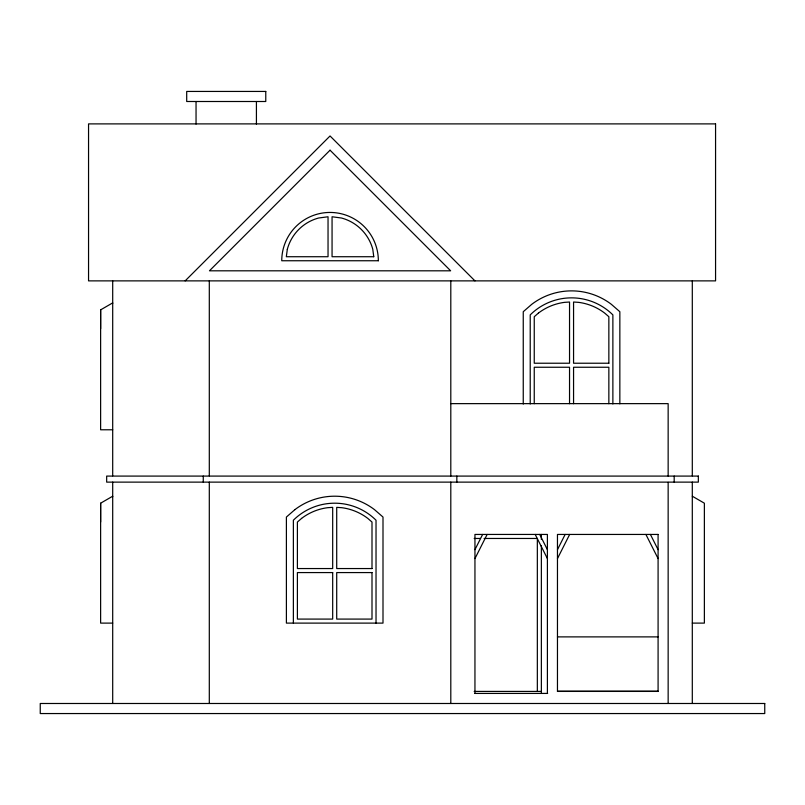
<?xml version="1.0" encoding="UTF-8"?>
<svg xmlns="http://www.w3.org/2000/svg" width="805" height="805" viewBox="0 0 805 805"><rect width="100%" height="100%" fill="white"/><g stroke="black" fill="none" stroke-linecap="round" stroke-linejoin="round"><path stroke-width="1.21" d="M100.625 522.053L100.625 503.195L112.7 496.212L112.7 496.766M100.625 328.732L100.625 309.865L112.7 302.881L112.7 303.435M474.95 549.664L482.628 534.44M474.95 558.59L487.136 534.44M557.463 549.664L565.14 534.44M557.463 558.59L569.648 534.44M185.15 280.875L330.05 135.965L474.95 280.875M450.8 403.637L668.15 403.637L668.15 476.087M112.7 429.779L100.625 429.779L100.625 309.865M474.175 538.465L480.364 538.465M484.087 538.465L537.338 538.465L537.338 691.415M112.7 623.11L100.625 623.11L100.625 503.195M692.3 623.11L704.375 623.11L704.375 503.195L692.3 496.212M557.463 636.886L658.088 636.886M557.463 691.223L658.088 691.223M474.175 691.415L541.363 691.415M474.789 693.427L547.652 693.427M650.41 534.44L658.088 549.664M645.902 534.44L658.088 558.59M539.722 534.44L547.4 549.664M535.214 534.44L547.4 558.59M692.3 280.875L692.3 475.836M692.3 482.115L692.3 703.49M674.188 476.087L674.188 482.125M668.15 482.366L668.15 703.49M619.85 403.828L619.85 311.716L611.357 304.32A65.658 65.658 0 0 0 531.743 304.32L523.25 311.716L523.25 404.05M612.877 403.969L612.877 314.886A58.664 58.664 0 0 0 530.223 314.886L530.223 403.969M608.852 403.697L608.852 367.251L573.562 367.251L573.562 403.697M569.538 403.697L569.538 367.251L534.248 367.251L534.248 403.697M547.4 693.427L547.4 534.44L474.95 534.44L474.95 693.427M541.363 534.44L541.363 539.471M541.363 545.71L541.363 693.427M456.838 476.087L456.838 482.125M450.8 280.875L450.8 476.087M450.8 482.115L450.8 703.49M376.026 623.11L376.026 520.221A58.664 58.664 0 0 0 293.372 520.221L293.372 623.11M256.423 101.5L256.423 124.081M209.3 280.875L209.3 475.836M209.3 482.115L209.3 703.49M203.263 476.087L203.263 482.125M196.048 101.5L196.048 124.081M112.7 280.875L112.7 475.836M112.7 482.115L112.7 703.49M287.315 249.298L286.339 256.725L328.038 256.725L328.038 216.766L318.599 218.014A44.245 44.245 0 0 0 287.315 249.298M330.05 150.203L209.441 270.812L450.659 270.812L330.05 150.203M294.892 509.646L286.399 517.052L286.399 623.11L382.999 623.11L382.999 517.052L374.506 509.646A65.658 65.658 0 0 0 294.892 509.646M301.573 518.41L297.397 522.053L297.397 568.551L332.686 568.551L332.686 507.361L327.605 507.693A54.629 54.629 0 0 0 301.573 518.41M538.424 313.085L534.248 316.717L534.248 363.226L569.538 363.226L569.538 302.026L564.456 302.358A54.629 54.629 0 0 0 538.424 313.085M265.771 91.438L186.7 91.438L186.7 101.5L265.771 101.5L265.771 91.438M715.565 123.89L88.55 123.89L88.55 280.875L715.565 280.875L715.565 123.89M373.762 256.725L332.063 256.725L332.063 216.766L341.501 218.014A44.245 44.245 0 0 1 372.785 249.298L373.762 256.725M378.35 260.75L281.75 260.75A48.3 48.3 0 0 1 330.05 212.44A48.3 48.3 0 0 1 378.35 260.75M608.852 363.226L573.562 363.226L573.562 302.026L578.644 302.358A54.629 54.629 0 0 1 604.676 313.085L608.852 316.717L608.852 363.226M698.338 476.087L106.663 476.087L106.663 482.125L698.338 482.125L698.338 476.087M658.088 534.44L557.463 534.44L557.463 691.415L658.088 691.415L658.088 534.44M372.001 568.551L336.711 568.551L336.711 507.361L341.793 507.693A54.629 54.629 0 0 1 367.825 518.41L372.001 522.053L372.001 568.551M332.686 572.576L297.397 572.576L297.397 619.085L332.686 619.085L332.686 572.576M372.001 572.576L336.711 572.576L336.711 619.085L372.001 619.085L372.001 572.576M764.75 703.49L40.25 703.49L40.25 713.552L764.75 713.552L764.75 703.49"/></g></svg>
